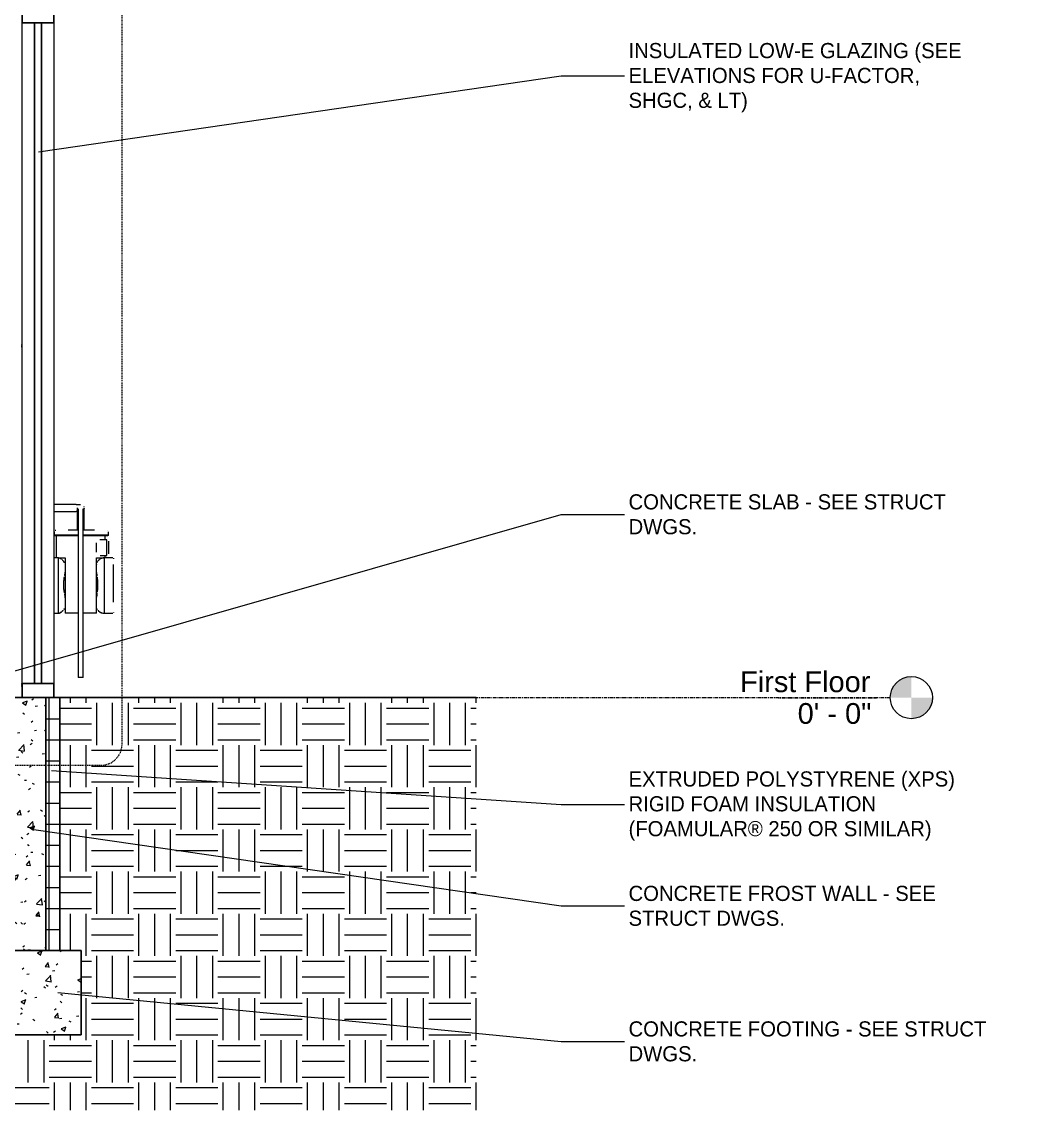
# Model space of a CAD drawing. Header units: inches. Extents: x 22688 to 23652, y -99 to 513.
# Drawn here: x 22795.4 to 22939.7, y -58.7 to 96.2 of the extents above; entities that cross this region are included whole.
import ezdxf

# ---------------------------------------------------------------- set-up
doc = ezdxf.new("R2010")
doc.units = ezdxf.units.IN
doc.header["$MEASUREMENT"] = 0
doc.linetypes.add('Dash Dot 3_16_', pattern=[0.3125, 0.1875, -0.0625, 0, -0.0625])
doc.linetypes.add('Grid Line 1_2_', pattern=[0.875, 0.5, -0.125, 0.125, -0.125])
for name, color, linetype, lineweight in [('A-ANNO-IDEN', 131, 'Continuous', 9), ('A-ANNO-SYMB', 150, 'Continuous', 9), ('A-FLOR', 192, 'Continuous', 30), ('A-FLOR-LEVL', 51, 'Continuous', 9), ('A-FLOR-MCUT', 51, 'Continuous', 18), ('A-FLOR-PATT', 8, 'Continuous', 70), ('A-GLAZ-CURT', 52, 'Continuous', 30), ('A-GLAZ-CWMG', 51, 'Continuous', 30), ('A-WALL', 113, 'Continuous', 30), ('A-WALL-PATT', 111, 'Continuous', 30), ('C-TOPO', 7, 'Continuous', 30), ('L-SITE-WALL', 31, 'Continuous', 30), ('P-SANR-FIXT', 6, 'Continuous', 30), ('S-FNDN', 32, 'Continuous', 30)]:
    doc.layers.add(name, color=color, linetype=linetype, lineweight=lineweight)
doc.styles.add('Arial', font='arial.ttf', dxfattribs={"height": 2.950599})
doc.styles.add('Century Gothic', font='GOTHIC.TTF', dxfattribs={"height": 2.155668})
pattern_1 = [(50, (22007.282, 102), (6.885997, -0.602097), [0.72, -7.92]), (355, (22007.282, 102), (-1.331756, 7.220547), [0.576, -6.336]), (100.451, (22007.856, 101.95), (5.55363, 6.61819), [0.612, -6.731]), (46.184, (22007.282, 103.92), (10.24564, -1.588925), [1.08, -11.88]), (96.636, (22008.136, 103.788), (8.97244, 9.35152), [0.918, -10.096]), (351.184, (22007.282, 103.92), (8.9732, 9.35123), [0.864, -9.504]), (21, (22008.242, 103.44), (5.730726, -3.865003), [0.72, -7.92]), (326, (22008.242, 103.44), (2.33581, 6.96088), [0.576, -6.336]), (71.451, (22008.72, 103.118), (8.065876, 3.09595), [0.612, -6.731]), (37.5, (22007.282, 102), (0.116866, 3.1954784), [0.317, -5.942, 0.317, -6.115, -6.36]), (37.5, (22007.282, 102), (0.116866, 3.1954784), [-12.691, 0.317, -6.043]), (7.5, (22007.282, 102), (2.52543, 3.786025), [0.317, -3.35, 0.317, -5.798, -2.424]), (7.5, (22007.282, 102), (2.52543, 3.786025), [-9.782, 0.317, -2.107]), (327.5, (22005.142, 102), (5.1243685, -0.216176), [0.317, -2.083, 0.317, -7.171, -9.936]), (327.5, (22005.142, 102), (5.1243685, -0.216176), [-9.888, 0.317, -9.619]), (317.5, (22004.182, 102), (5.598326, 0.96141), [0.317, -2.803, 0.317, -4.656, -7.056]), (317.5, (22004.182, 102), (5.598326, 0.96141), [-8.093, 0.317, -6.739])]
pattern_2 = [(0, (22007.282, 102), (6, 6), [6, -6]), (0, (22007.282, 104.25), (6, 6), [6, -6]), (0, (22007.282, 106.5), (6, 6), [6, -6]), (90, (22008.032, 107.25), (-6, 6), [6, -6]), (90, (22010.282, 107.25), (-6, 6), [6, -6]), (90, (22012.532, 107.25), (-6, 6), [6, -6])]

# ---------------------------------------------------------------- blocks, each defined once
blk = doc.blocks.new('Struct_Xcel_Sports Complex_rvt-1-Wall Section - One Story - Storefront')
at = {"layer": 'A-FLOR-PATT', "lineweight": 9}
h = blk.add_hatch(dxfattribs=at)
h.set_pattern_fill('FP_7', color=253, style=0, pattern_type=2)
h.set_pattern_definition(pattern_1)
h.paths.add_polyline_path([(22758.08, -6), (22790.8, -6), (22790.8, 0), (22712.51, 0), (22712.51, -6)], flags=0)
at = {"layer": 'A-WALL-PATT', "lineweight": 9}
h = blk.add_hatch(dxfattribs=at)
h.set_pattern_fill('FP_7', color=253, style=0, pattern_type=2)
h.set_pattern_definition(pattern_1)
h.paths.add_polyline_path([(22798.8, -36), (22798.8, 0), (22790.8, 0), (22790.8, -36)], flags=0)
at = {"layer": 'S-FNDN', "lineweight": 9}
h = blk.add_hatch(dxfattribs=at)
h.set_pattern_fill('FP_7', color=253, style=0, pattern_type=2)
h.set_pattern_definition(pattern_1)
h.paths.add_polyline_path([(22803.65, -48), (22803.8, -48), (22803.8, -36), (22785.8, -36), (22785.8, -48)], flags=0)
at = {"layer": 'A-FLOR', "color": 7}
for p, q in [((22790.8, 0), (22712.51, 0)), ((22712.51, -6), (22790.8, -6))]:
    blk.add_line(p, q, dxfattribs=at)
at = {"layer": 'A-FLOR-MCUT', "color": 7, "lineweight": 30}
blk.add_line((22790.8, -6), (22790.8, 0), dxfattribs=at)
at = {"layer": 'A-WALL', "color": 7}
blk.add_line((22790.8, 0), (22790.8, -6), dxfattribs=at)
at = {"layer": 'L-SITE-WALL', "color": 7}
for p, q in [((22798.8, 0), (22790.8, 0)), ((22798.8, -36), (22798.8, 0)), ((22790.8, -6), (22790.8, -36)), ((22790.8, -36), (22798.8, -36))]:
    blk.add_line(p, q, dxfattribs=at)
at = {"layer": 'S-FNDN', "color": 7}
for p, q in [((22803.8, -36), (22785.8, -36)), ((22785.8, -36), (22785.8, -48)), ((22803.8, -48), (22803.8, -36)), ((22785.8, -48), (22803.8, -48))]:
    blk.add_line(p, q, dxfattribs=at)
blk = doc.blocks.new('System Panel - INSULATED LOW-E GLAZING _SEE ELEVATIONS FOR U-FACTOR_ SHGC_ _ LT_-827433-Wall Section - One Story - Storefront')
at = {"layer": 'A-GLAZ-CURT', "color": 7}
for p, q in [((22797.18, 96), (22797.18, 2)), ((22798.18, 96), (22797.18, 96)), ((22798.18, 2), (22798.18, 96)), ((22797.18, 2), (22798.18, 2))]:
    blk.add_line(p, q, dxfattribs=at)
at = {"layer": 'A-GLAZ-CURT', "color": 10, "lineweight": 18}
for p, q in [((22797.18, 96), (22797.18, 2)), ((22798.18, 96), (22797.18, 96)), ((22798.18, 2), (22798.18, 96)), ((22797.18, 2), (22798.18, 2))]:
    blk.add_line(p, q, dxfattribs=at)
blk = doc.blocks.new('Rectangular Mullion - Exterior 2_ x 4_5_-1305167-Wall Section - One Story - Storefront')
at = {"layer": 'A-GLAZ-CWMG', "color": 7}
for p, q in [((22795.43, 2), (22795.43, 0)), ((22799.93, 2), (22795.43, 2)), ((22799.93, 0), (22799.93, 2)), ((22795.43, 0), (22799.93, 0))]:
    blk.add_line(p, q, dxfattribs=at)
blk = doc.blocks.new('Rectangular Mullion - Exterior 2_ x 4_5_-1135298-Wall Section - One Story - Storefront')
at = {"layer": 'A-GLAZ-CWMG', "color": 7}
for p, q in [((22795.43, 98), (22795.43, 96)), ((22799.93, 98), (22795.43, 98)), ((22799.93, 96), (22799.93, 98)), ((22795.43, 96), (22799.93, 96))]:
    blk.add_line(p, q, dxfattribs=at)
blk = doc.blocks.new('Rectangular Mullion - Exterior 2_ x 4_5_-827464-Wall Section - One Story - Storefront')
at = {"layer": 'A-GLAZ-CWMG', "color": 10, "lineweight": 18}
for p, q in [((22795.43, 96), (22797.18, 96)), ((22797.18, 96), (22798.18, 96)), ((22798.18, 96), (22799.93, 96)), ((22797.18, 2), (22795.43, 2)), ((22798.18, 2), (22797.18, 2)), ((22799.93, 2), (22798.18, 2))]:
    blk.add_line(p, q, dxfattribs=at)
at = {"layer": 'A-GLAZ-CWMG', "color": 8, "lineweight": 18}
for p, q in [((22795.43, 2), (22795.43, 96)), ((22799.93, 96), (22799.93, 2))]:
    blk.add_line(p, q, dxfattribs=at)
blk = doc.blocks.new('gas_meter-250_cfh_2214 - gas_meter-250_cfh_2214-1353211-Wall Section - One Story - Storefront')
at = {"layer": 'P-SANR-FIXT', "color": 8, "lineweight": 18}
for p, q in [((22803.13, 27.5), (22799.93, 27.5)), ((22799.93, 26.5), (22803.13, 26.5)), ((22804.19, 27.22), (22804.19, 27.2)), ((22803.24, 26.25), (22803.24, 23.86)), ((22803.37, 26.11), (22803.37, 25.86)), ((22803.37, 25.86), (22803.37, 2.86)), ((22804.12, 2.86), (22804.12, 25.86)), ((22804.24, 23.86), (22804.24, 26.25)), ((22799.97, 23.6), (22799.97, 23.18)), ((22803.37, 23.83), (22801.97, 23.83)), ((22803.36, 23.86), (22803.24, 23.86)), ((22805.72, 23.83), (22804.11, 23.83)), ((22804.24, 23.86), (22804.12, 23.86)), ((22807.72, 23.18), (22807.72, 23.6)), ((22799.97, 23.18), (22801.97, 23.18)), ((22800.1, 23.01), (22800.09, 23.02)), ((22801.97, 23), (22800.13, 23)), ((22800.24, 23), (22800.24, 19.88)), ((22801.97, 23.18), (22803.37, 23.18)), ((22803.37, 23), (22801.97, 23)), ((22804.11, 23.18), (22805.72, 23.18)), ((22805.72, 23), (22804.11, 23)), ((22805.72, 23.18), (22807.72, 23.18)), ((22807.56, 23), (22805.72, 23)), ((22806, 21.72), (22806, 22.03)), ((22806, 20.97), (22806, 21.72)), ((22807.49, 22.47), (22806.48, 22.47)), ((22807.24, 22.47), (22807.24, 23)), ((22807.49, 21.72), (22807.49, 22.47)), ((22807.49, 20.97), (22807.49, 21.72)), ((22807.64, 23.05), (22807.64, 23.04)), ((22807.71, 23.15), (22807.71, 23.14)), ((22807.72, 22.24), (22807.72, 21.72)), ((22807.72, 21.72), (22807.72, 20.97)), ((22806, 20.69), (22806, 20.97)), ((22806.5, 20.22), (22807.49, 20.22)), ((22807.24, 19.88), (22807.24, 20.22)), ((22807.49, 20.22), (22807.49, 20.97)), ((22807.72, 20.97), (22807.72, 20.45)), ((22800.58, 19.88), (22799.93, 19.88)), ((22800.58, 18.94), (22800.58, 19.88)), ((22800.58, 19.88), (22801.56, 19.88)), ((22800.58, 13.6), (22800.58, 18.94)), ((22801, 19.69), (22801.02, 19.67)), ((22801.33, 19.37), (22801.35, 19.35)), ((22801.56, 19.88), (22801.56, 18.9)), ((22801.56, 18.9), (22801.56, 18.88)), ((22801.56, 18.88), (22801.56, 17.87)), ((22806, 18.94), (22806, 19.88)), ((22806, 19.88), (22807.08, 19.88)), ((22806, 18.88), (22806, 18.94)), ((22806, 17.8), (22806, 18.88)), ((22808.31, 19.88), (22807.08, 19.88)), ((22807.08, 19.88), (22807.08, 18.94)), ((22807.08, 18.94), (22807.08, 13.6)), ((22808.41, 19.82), (22808.43, 19.76)), ((22808.43, 13.59), (22808.43, 18.93)), ((22801.56, 17.87), (22801.56, 15.83)), ((22806, 15.83), (22806, 17.8)), ((22801.56, 15.83), (22801.56, 14.21)), ((22806, 14.29), (22806, 15.83)), ((22801.56, 14.21), (22801.56, 13.53)), ((22806, 13.54), (22806, 14.29)), ((22800.58, 12), (22800.58, 13.6)), ((22801.56, 13.53), (22801.56, 12.98)), ((22801.56, 12.98), (22801.56, 12)), ((22806, 12.94), (22806, 13.54)), ((22806, 12), (22806, 12.94)), ((22807.08, 13.6), (22807.08, 12)), ((22799.93, 12), (22800.58, 12)), ((22800.8, 12.08), (22800.81, 12.08)), ((22803.36, 12), (22801.56, 12)), ((22806, 12), (22804.12, 12)), ((22806.35, 12.29), (22806.33, 12.3)), ((22806.67, 12.08), (22806.69, 12.08)), ((22806.7, 12.07), (22806.68, 12.08)), ((22807.08, 12), (22808.31, 12)), ((22803.74, 2.86), (22803.37, 2.86)), ((22804.12, 2.86), (22803.74, 2.86))]:
    blk.add_line(p, q, dxfattribs=at)
at = {"layer": 'P-SANR-FIXT', "color": 8, "lineweight": 18, "flags": 128}
for points in [[(22803.13, 27.5), (22803.42, 27.5), (22803.65, 27.5), (22803.74, 27.5)], [(22803.25, 26.5), (22803.16, 26.5), (22803.13, 26.5)], [(22803.24, 27), (22803.24, 26.92), (22803.24, 26.71), (22803.24, 26.4), (22803.24, 26.25)], [(22803.37, 26.11), (22803.37, 26.44), (22803.37, 26.7), (22803.37, 26.84), (22803.37, 26.86)], [(22803.37, 26.86), (22803.37, 26.78), (22803.37, 26.56), (22803.37, 26.23), (22803.37, 25.86)], [(22804.12, 26.86), (22804.12, 26.78), (22804.12, 26.56), (22804.12, 26.26), (22804.12, 26.12)], [(22804.12, 25.86), (22804.12, 26.24), (22804.12, 26.57), (22804.12, 26.78), (22804.12, 26.86)], [(22804.24, 26.96), (22804.24, 26.95), (22804.23, 26.93)], [(22804.24, 26.25), (22804.24, 26.58), (22804.24, 26.84), (22804.24, 26.98), (22804.24, 27)], [(22800.14, 23.82), (22800.15, 23.83), (22800.16, 23.83), (22800.17, 23.83), (22800.18, 23.83), (22800.19, 23.83), (22800.2, 23.83), (22800.2, 23.83)], [(22807.5, 23.83), (22807.51, 23.83), (22807.52, 23.83)], [(22799.98, 23.14), (22799.98, 23.15), (22799.97, 23.16)], [(22800.01, 23.09), (22800.01, 23.09), (22800, 23.1)], [(22800.05, 23.04), (22800.05, 23.05), (22800.04, 23.05)], [(22807.6, 23.02), (22807.59, 23.01), (22807.58, 23.01)], [(22807.69, 23.1), (22807.68, 23.09), (22807.68, 23.09)], [(22801.52, 19.01), (22801.54, 18.96), (22801.56, 18.9)], [(22806.13, 19.31), (22806.14, 19.33), (22806.15, 19.35)], [(22806.39, 19.63), (22806.4, 19.64), (22806.42, 19.65)], [(22806.75, 19.82), (22806.77, 19.83), (22806.78, 19.83)], [(22801.39, 12.59), (22801.37, 12.56), (22801.35, 12.53)], [(22800.67, 12.03), (22800.65, 12.02), (22800.58, 12)], [(22808.42, 12.09), (22808.42, 12.08), (22808.42, 12.08), (22808.42, 12.07), (22808.42, 12.07), (22808.42, 12.06)], [(22808.43, 12.12), (22808.43, 12.11), (22808.43, 12.11), (22808.43, 12.1), (22808.43, 12.1)]]:
    blk.add_lwpolyline(points, dxfattribs=at)
at = {"layer": 'P-SANR-FIXT', "color": 8, "lineweight": 18}
for points, knots in [([(22800.81, 19.8), (22800.81, 19.8), (22800.78, 19.81), (22800.7, 19.85), (22800.63, 19.87), (22800.58, 19.88)], [0.7570787, 0.7570787, 0.7570787, 0.7570787, 0.775, 0.85, 1, 1, 1, 1]), ([(22801.04, 19.66), (22801.03, 19.67), (22801.01, 19.69), (22800.98, 19.71), (22800.95, 19.73), (22800.92, 19.74), (22800.9, 19.75)], [0.5534716, 0.5534716, 0.5534716, 0.5534716, 0.5875, 0.60625, 0.625, 0.6743849, 0.6743849, 0.6743849, 0.6743849]), ([(22801.39, 19.3), (22801.38, 19.3), (22801.37, 19.32), (22801.35, 19.35), (22801.33, 19.38), (22801.31, 19.41), (22801.29, 19.43), (22801.27, 19.45), (22801.24, 19.48), (22801.21, 19.51), (22801.19, 19.54), (22801.17, 19.56), (22801.15, 19.58), (22801.14, 19.58), (22801.14, 19.58)], [0.1823297, 0.1823297, 0.1823297, 0.1823297, 0.1875, 0.21875, 0.234375, 0.25, 0.265625, 0.28125, 0.3125, 0.34375, 0.375, 0.40625, 0.4375, 0.5, 0.5, 0.5, 0.5]), ([(22801.25, 19.47), (22801.24, 19.49), (22801.21, 19.52), (22801.17, 19.55), (22801.15, 19.57)], [0.36579254, 0.36579254, 0.36579254, 0.36579254, 0.4, 0.45244838, 0.45244838, 0.45244838, 0.45244838]), ([(22801.44, 19.22), (22801.43, 19.23), (22801.41, 19.26), (22801.39, 19.29), (22801.38, 19.32)], [0.18115452, 0.18115452, 0.18115452, 0.18115452, 0.2, 0.24684816, 0.24684816, 0.24684816, 0.24684816]), ([(22801.45, 19.18), (22801.45, 19.19), (22801.44, 19.2), (22801.44, 19.22), (22801.43, 19.23)], [0.11998078, 0.11998078, 0.11998078, 0.11998078, 0.125, 0.1433648, 0.1433648, 0.1433648, 0.1433648]), ([(22806.11, 19.28), (22806.11, 19.27), (22806.1, 19.26), (22806.09, 19.24), (22806.09, 19.24)], [0.8434531, 0.8434531, 0.8434531, 0.8434531, 0.85714286, 0.86597605, 0.86597605, 0.86597605, 0.86597605]), ([(22806.25, 19.49), (22806.25, 19.49), (22806.24, 19.48), (22806.22, 19.46), (22806.21, 19.44), (22806.2, 19.42), (22806.19, 19.42)], [0.68280787, 0.68280787, 0.68280787, 0.68280787, 0.6875, 0.71875, 0.734375, 0.75, 0.75, 0.75, 0.75]), ([(22806.31, 19.56), (22806.31, 19.56), (22806.3, 19.55), (22806.28, 19.53), (22806.26, 19.5), (22806.24, 19.48), (22806.23, 19.47)], [0.67266617, 0.67266617, 0.67266617, 0.67266617, 0.67857143, 0.69642857, 0.71428571, 0.73722477, 0.73722477, 0.73722477, 0.73722477]), ([(22806.34, 19.58), (22806.34, 19.58), (22806.33, 19.58), (22806.31, 19.56), (22806.3, 19.54), (22806.28, 19.53), (22806.28, 19.52)], [0.5001073, 0.5001073, 0.5001073, 0.5001073, 0.5625, 0.59375, 0.625, 0.6513764, 0.6513764, 0.6513764, 0.6513764]), ([(22806.53, 19.73), (22806.52, 19.72), (22806.49, 19.71), (22806.45, 19.68), (22806.42, 19.66), (22806.41, 19.65)], [0.51144437, 0.51144437, 0.51144437, 0.51144437, 0.53571429, 0.57142857, 0.60131212, 0.60131212, 0.60131212, 0.60131212]), ([(22807.08, 19.88), (22807.04, 19.88), (22806.99, 19.88), (22806.9, 19.86), (22806.85, 19.85), (22806.81, 19.84), (22806.77, 19.83), (22806.73, 19.82), (22806.69, 19.8), (22806.65, 19.79), (22806.62, 19.78), (22806.61, 19.77)], [0, 0, 0, 0, 0.1428571, 0.2142857, 0.25, 0.2857143, 0.3214286, 0.3571429, 0.3928571, 0.4285714, 0.4536986, 0.4536986, 0.4536986, 0.4536986]), ([(22801.34, 15.83), (22801.33, 16.01), (22801.33, 16.29), (22801.36, 16.64), (22801.39, 16.86), (22801.41, 17.03), (22801.43, 17.12), (22801.44, 17.18), (22801.44, 17.19)], [0, 0, 0, 0, 0.25, 0.375, 0.5, 0.5625, 0.625, 0.6413922, 0.6413922, 0.6413922, 0.6413922]), ([(22801.47, 17.32), (22801.47, 17.34), (22801.49, 17.45), (22801.52, 17.64), (22801.55, 17.8), (22801.56, 17.87)], [0.7066588, 0.7066588, 0.7066588, 0.7066588, 0.75, 0.875, 1, 1, 1, 1]), ([(22806, 17.8), (22806.01, 17.72), (22806.03, 17.57), (22806.05, 17.39), (22806.06, 17.29), (22806.07, 17.26)], [0, 0, 0, 0, 0.125, 0.25, 0.2940063, 0.2940063, 0.2940063, 0.2940063]), ([(22806.08, 17.13), (22806.08, 17.12), (22806.09, 17.07), (22806.1, 16.98), (22806.12, 16.86), (22806.13, 16.73), (22806.15, 16.56), (22806.17, 16.27), (22806.17, 16.01), (22806.16, 15.83)], [0.3581675, 0.3581675, 0.3581675, 0.3581675, 0.375, 0.4375, 0.5, 0.5625, 0.625, 0.75, 1, 1, 1, 1]), ([(22801.45, 14.9), (22801.44, 14.93), (22801.42, 15.06), (22801.39, 15.27), (22801.36, 15.55), (22801.34, 15.74), (22801.34, 15.83)], [0.4416043, 0.4416043, 0.4416043, 0.4416043, 0.5, 0.6666667, 0.8333333, 1, 1, 1, 1]), ([(22806.16, 15.83), (22806.16, 15.74), (22806.15, 15.57), (22806.12, 15.3), (22806.1, 15.11), (22806.08, 15), (22806.08, 14.99)], [0, 0, 0, 0, 0.1666667, 0.3333333, 0.5, 0.5353364, 0.5353364, 0.5353364, 0.5353364]), ([(22801.56, 14.21), (22801.55, 14.29), (22801.52, 14.46), (22801.49, 14.66), (22801.47, 14.78), (22801.46, 14.8)], [0, 0, 0, 0, 0.1666667, 0.3333333, 0.3789913, 0.3789913, 0.3789913, 0.3789913]), ([(22806.07, 14.86), (22806.06, 14.83), (22806.05, 14.72), (22806.03, 14.53), (22806.01, 14.37), (22806, 14.29)], [0.6164118, 0.6164118, 0.6164118, 0.6164118, 0.6666667, 0.8333333, 1, 1, 1, 1]), ([(22801.15, 12.31), (22801.16, 12.31), (22801.17, 12.32), (22801.19, 12.34), (22801.22, 12.37), (22801.24, 12.39), (22801.25, 12.4)], [0.54759678, 0.54759678, 0.54759678, 0.54759678, 0.55, 0.575, 0.6, 0.6342768, 0.6342768, 0.6342768, 0.6342768]), ([(22801.23, 12.38), (22801.24, 12.39), (22801.26, 12.41), (22801.27, 12.43), (22801.28, 12.44)], [0.78509521, 0.78509521, 0.78509521, 0.78509521, 0.8, 0.81076416, 0.81076416, 0.81076416, 0.81076416]), ([(22801.38, 12.56), (22801.39, 12.59), (22801.41, 12.62), (22801.43, 12.65), (22801.44, 12.66)], [0.75321299, 0.75321299, 0.75321299, 0.75321299, 0.8, 0.81888106, 0.81888106, 0.81888106, 0.81888106]), ([(22801.43, 12.64), (22801.43, 12.65), (22801.44, 12.66), (22801.44, 12.67), (22801.45, 12.68)], [0.89417678, 0.89417678, 0.89417678, 0.89417678, 0.9, 0.90702206, 0.90702206, 0.90702206, 0.90702206]), ([(22806.08, 12.65), (22806.09, 12.65), (22806.1, 12.63), (22806.1, 12.61), (22806.11, 12.6)], [0.09169654, 0.09169654, 0.09169654, 0.09169654, 0.1, 0.11266124, 0.11266124, 0.11266124, 0.11266124]), ([(22806.1, 12.61), (22806.11, 12.6), (22806.12, 12.57), (22806.14, 12.55), (22806.15, 12.53)], [0.14805697, 0.14805697, 0.14805697, 0.14805697, 0.16666667, 0.19273522, 0.19273522, 0.19273522, 0.19273522]), ([(22806.22, 12.42), (22806.23, 12.41), (22806.25, 12.39), (22806.27, 12.36), (22806.29, 12.34), (22806.29, 12.34)], [0.18605407, 0.18605407, 0.18605407, 0.18605407, 0.2, 0.225, 0.22963342, 0.22963342, 0.22963342, 0.22963342]), ([(22800.58, 12), (22800.61, 12.01), (22800.67, 12.02), (22800.75, 12.05), (22800.8, 12.08), (22800.82, 12.08)], [0, 0, 0, 0, 0.1, 0.2, 0.2429138, 0.2429138, 0.2429138, 0.2429138]), ([(22800.81, 12.08), (22800.81, 12.08), (22800.83, 12.09), (22800.86, 12.1), (22800.88, 12.11), (22800.89, 12.12), (22800.91, 12.13), (22800.92, 12.14), (22800.93, 12.15), (22800.94, 12.15)], [0.500161, 0.500161, 0.500161, 0.500161, 0.55, 0.575, 0.5875, 0.6, 0.6125, 0.625, 0.630938, 0.630938, 0.630938, 0.630938]), ([(22800.89, 12.12), (22800.89, 12.12), (22800.88, 12.11), (22800.86, 12.1), (22800.83, 12.09), (22800.81, 12.08), (22800.81, 12.08)], [0.4, 0.4, 0.4, 0.4, 0.4125, 0.425, 0.45, 0.5, 0.5, 0.5, 0.5]), ([(22800.9, 12.13), (22800.91, 12.13), (22800.94, 12.15), (22800.98, 12.18), (22801.02, 12.2), (22801.04, 12.21)], [0.3254284, 0.3254284, 0.3254284, 0.3254284, 0.35, 0.4, 0.446652, 0.446652, 0.446652, 0.446652]), ([(22801.01, 12.19), (22801.01, 12.19), (22801.02, 12.2), (22801.04, 12.22), (22801.06, 12.23), (22801.08, 12.24), (22801.08, 12.25)], [0.66979658, 0.66979658, 0.66979658, 0.66979658, 0.675, 0.6875, 0.7, 0.70828034, 0.70828034, 0.70828034, 0.70828034]), ([(22806.28, 12.35), (22806.29, 12.35), (22806.3, 12.33), (22806.32, 12.31), (22806.34, 12.3), (22806.34, 12.29)], [0.30334753, 0.30334753, 0.30334753, 0.30334753, 0.3125, 0.33333333, 0.35027185, 0.35027185, 0.35027185, 0.35027185]), ([(22806.39, 12.25), (22806.4, 12.24), (22806.4, 12.24), (22806.42, 12.22), (22806.44, 12.21), (22806.47, 12.19), (22806.5, 12.17), (22806.52, 12.16), (22806.52, 12.16)], [0.28520847, 0.28520847, 0.28520847, 0.28520847, 0.2875, 0.3, 0.3125, 0.325, 0.35, 0.35763864, 0.35763864, 0.35763864, 0.35763864]), ([(22806.48, 12.18), (22806.49, 12.18), (22806.5, 12.17), (22806.52, 12.16), (22806.55, 12.14), (22806.56, 12.13), (22806.57, 12.13)], [0.45096461, 0.45096461, 0.45096461, 0.45096461, 0.45833333, 0.47916667, 0.5, 0.51402941, 0.51402941, 0.51402941, 0.51402941]), ([(22806.57, 12.13), (22806.57, 12.13), (22806.58, 12.13), (22806.59, 12.12), (22806.6, 12.11), (22806.62, 12.1), (22806.64, 12.09), (22806.66, 12.08), (22806.67, 12.08), (22806.67, 12.08)], [0.3874937, 0.3874937, 0.3874937, 0.3874937, 0.3875, 0.4, 0.4125, 0.425, 0.45, 0.475, 0.5, 0.5, 0.5, 0.5]), ([(22806.65, 12.09), (22806.65, 12.09), (22806.67, 12.08), (22806.71, 12.07), (22806.76, 12.05), (22806.79, 12.04), (22806.8, 12.04)], [0.5768393, 0.5768393, 0.5768393, 0.5768393, 0.5833333, 0.625, 0.6666667, 0.7029759, 0.7029759, 0.7029759, 0.7029759]), ([(22806.86, 12.02), (22806.88, 12.02), (22806.9, 12.02), (22806.95, 12.01), (22807.02, 12), (22807.06, 12), (22807.08, 12)], [0.7589271, 0.7589271, 0.7589271, 0.7589271, 0.7916667, 0.8333333, 0.9166667, 1, 1, 1, 1])]:
    blk.add_open_spline(points, degree=3, knots=knots, dxfattribs=at)
for points in [[(22806.02, 19.01), (22806.01, 18.99), (22806.01, 18.96), (22806, 18.94)], [(22806.01, 18.98), (22806.01, 18.97), (22806, 18.96), (22806, 18.94)], [(22806.09, 19.24), (22806.09, 19.23), (22806.08, 19.23), (22806.08, 19.22)]]:
    blk.add_open_spline(points, degree=3, dxfattribs=at)
blk = doc.blocks.new('Level - Level Head - Circle-15001-Wall Section - One Story - Storefront')
at = {"layer": 'A-FLOR-LEVL'}
h = blk.add_hatch(color=256, dxfattribs=at)
edge = h.paths.add_edge_path(flags=0)
edge.add_line((22921.98, 0), (22918.98, 0))
edge.add_arc((22921.98, 0), 3, 90, 180, ccw=False)
edge.add_line((22921.98, 3), (22921.98, 0))
h = blk.add_hatch(color=256, dxfattribs=at)
edge = h.paths.add_edge_path(flags=0)
edge.add_line((22921.98, -3), (22921.98, 0))
edge.add_line((22921.98, 0), (22924.98, 0))
edge.add_arc((22921.98, 0), 3, 270, 360, ccw=False)
blk.add_circle((22921.98, 0), 3, dxfattribs=at)

msp = doc.modelspace()

# ---------------------------------------------------------------- hatches: boundary and pattern name
at = {"layer": 'A-WALL-PATT', "lineweight": 9}
h = msp.add_hatch(dxfattribs=at)
h.set_pattern_fill('FP_3', color=43, style=0, pattern_type=2)
h.set_pattern_definition([(90, (22647.7, 243), (-193, -193), [48, -145]), (180, (22647.7, 243), (-2e-14, -193), [96, -97]), (270, (22551.7, 291), (-193, -193), [48, -145]), (180, (22647.7, 291), (-2e-14, -193), [96, -97]), (270, (22551.2, 291), (-193, -193), [48, -145]), (180, (22551.2, 291), (-2e-14, -193), [96, -97]), (90, (22455.2, 243), (-193, -193), [48, -145]), (180, (22551.2, 243), (-2e-14, -193), [96, -97]), (90, (22599.96, 291.25), (-193, -193), [48, -145]), (180, (22648.08, 291.25), (-2e-14, -193), [48.125, -144.875]), (180, (22648.08, 339.25), (-2e-14, -193), [48.125, -144.875]), (90, (22503.46, 291.25), (-193, -193), [48, -145]), (180, (22599.46, 291.25), (-2e-14, -193), [96, -97]), (270, (22599.46, 339.25), (-193, -193), [48, -145]), (180, (22599.46, 339.25), (-2e-14, -193), [96, -97]), (180, (22502.96, 291.25), (-2e-14, -193), [48, -145]), (270, (22502.96, 339.25), (-193, -193), [48, -145]), (180, (22502.96, 339.25), (-2e-14, -193), [48, -145]), (90, (22647.7, 339.5), (-193, -193), [48, -145]), (180, (22647.7, 339.5), (-2e-14, -193), [96, -97]), (270, (22551.7, 387.5), (-193, -193), [48, -145]), (180, (22647.7, 387.5), (-2e-14, -193), [96, -97]), (270, (22551.2, 387.5), (-193, -193), [48, -145]), (180, (22551.2, 387.5), (-2e-14, -193), [96, -97]), (90, (22455.2, 339.5), (-193, -193), [48, -145]), (180, (22551.2, 339.5), (-2e-14, -193), [96, -97]), (90, (22599.96, 387.75), (-193, -193), [48, -145]), (180, (22648.08, 387.75), (-2e-14, -193), [48.125, -144.875]), (180, (22648.08, 435.75), (-2e-14, -193), [48.125, -144.875]), (90, (22503.46, 387.75), (-193, -193), [48, -145]), (180, (22599.46, 387.75), (-2e-14, -193), [96, -97]), (270, (22599.46, 435.75), (-193, -193), [48, -145]), (180, (22599.46, 435.75), (-2e-14, -193), [96, -97]), (180, (22502.96, 387.75), (-2e-14, -193), [48, -145]), (270, (22502.96, 435.75), (-193, -193), [48, -145]), (180, (22502.96, 435.75), (-2e-14, -193), [48, -145])])
h.paths.add_polyline_path([(22795.30281, 0), (22795.42781, 0), (22795.42781, 145.5), (22795.30281, 145.5), (22795.30162, 142.62213), (22795.24789, 142.49242), (22795.11534, 142.43751), (22795.30281, 142.4375), (22795.30281, 2)], flags=0)
h.paths.add_polyline_path([(22787.33445, 142.4375), (22787.49025, 142.43752), (22787.35773, 142.49242), (22787.30281, 142.6209), (22787.30281, 142.4375)], flags=0)
h.paths.add_polyline_path([(22792.25727, 142.54688), (22795.11534, 142.54688), (22795.16957, 142.56875), (22795.19344, 142.625), (22795.19344, 144.31521), (22787.41219, 144.63943), (22787.41219, 142.6209), (22787.43646, 142.56832), (22787.49031, 142.54688)], flags=0)
h = msp.add_hatch(dxfattribs=at)
h.set_pattern_fill('FP_9', color=253, style=0, pattern_type=2)
h.set_pattern_definition([(0, (22007.282, 102), (0, 3), []), (90, (22007.282, 102), (-3, 2e-16), [])])
h.paths.add_polyline_path([(22798.80281, -36), (22800.80281, -36), (22800.80281, 0), (22798.80281, 0), (22798.80281, -29.63881)], flags=0)
at = {"layer": 'C-TOPO', "lineweight": 9}
h = msp.add_hatch(dxfattribs=at)
h.set_pattern_fill('FP_1', color=253, style=0, pattern_type=2)
h.set_pattern_definition(pattern_2)
h.paths.add_polyline_path([(22803.80281, -58.71302), (22860.05801, -58.71302), (22860.05801, 0), (22800.80281, 0), (22800.80281, -36), (22803.80281, -36), (22803.80281, -48), (22798.80281, -48), (22798.80281, -58.71302), (22803.65052, -58.71302)], flags=0)
h = msp.add_hatch(dxfattribs=at)
h.set_pattern_fill('FP_1', color=253, style=0, pattern_type=2)
h.set_pattern_definition(pattern_2)
h.paths.add_polyline_path([(22796.52566, -58.71302), (22798.80281, -58.71302), (22798.80281, -48), (22790.80281, -48), (22790.80281, -58.71302), (22794.23015, -58.71302)], flags=0)

# ---------------------------------------------------------------- linework, layer by layer
at = {"layer": 'A-ANNO-IDEN', "color": 153}
for p, q in [((22797.73312, 77.65645), (22872.14401, 88.45578)), ((22872.14401, 88.45578), (22881.72555, 88.45578)), ((22769.77769, -3.22247), (22872.14401, 26.06221)), ((22872.14401, 26.06221), (22881.72555, 26.06221)), ((22799.59806, -10.36507), (22872.14401, -15.18633)), ((22872.14401, -15.18633), (22881.72555, -15.18633)), ((22797.09815, -18.75763), (22872.14401, -29.6501)), ((22872.14401, -29.6501), (22881.72555, -29.6501)), ((22800.49088, -41.97109), (22872.14401, -48.93513)), ((22872.14401, -48.93513), (22881.72555, -48.93513))]:
    msp.add_line(p, q, dxfattribs=at)
at = {"layer": 'A-ANNO-SYMB', "linetype": 'Dash Dot 3_16_'}
for p, q in [((22809.64326, -6.62087), (22809.64326, 159.7507)), ((22775.1202, -9.62087), (22806.64326, -9.62087))]:
    msp.add_line(p, q, dxfattribs=at)
msp.add_arc((22806.64326, -6.62087), 3, 270, 0, dxfattribs=at)
at = {"layer": 'C-TOPO'}
msp.add_line((22860.05801, 0), (22800.80281, 0), dxfattribs=at)
at = {"layer": 'C-TOPO', "color": 8, "lineweight": 18}
msp.add_line((22860.05801, 0), (22800.80281, 0), dxfattribs=at)
at = {"layer": 'L-SITE-WALL', "color": 7}
for p, q in [((22798.80281, 0), (22798.80281, -36)), ((22800.80281, 0), (22798.80281, 0)), ((22800.80281, -36), (22800.80281, 0)), ((22798.80281, -36), (22800.80281, -36))]:
    msp.add_line(p, q, dxfattribs=at)

# ---------------------------------------------------------------- block references
at = {"lineweight": 5}
msp.add_blockref('Struct_Xcel_Sports Complex_rvt-1-Wall Section - One Story - Storefront', (0, 0), dxfattribs=at)
at = {"layer": 'A-FLOR-LEVL'}
msp.add_blockref('Level - Level Head - Circle-15001-Wall Section - One Story - Storefront', (0, 0), dxfattribs=at)
at = {"layer": 'A-GLAZ-CURT', "color": 10, "lineweight": 18}
msp.add_blockref('System Panel - INSULATED LOW-E GLAZING _SEE ELEVATIONS FOR U-FACTOR_ SHGC_ _ LT_-827433-Wall Section - One Story - Storefront', (0, 0), dxfattribs=at)
at = {"layer": 'A-GLAZ-CWMG', "color": 8, "lineweight": 18}
for name in ['Rectangular Mullion - Exterior 2_ x 4_5_-1135298-Wall Section - One Story - Storefront', 'Rectangular Mullion - Exterior 2_ x 4_5_-827464-Wall Section - One Story - Storefront', 'Rectangular Mullion - Exterior 2_ x 4_5_-1305167-Wall Section - One Story - Storefront']:
    msp.add_blockref(name, (0, 0), dxfattribs=at)
at = {"layer": 'P-SANR-FIXT', "color": 8, "lineweight": 18}
msp.add_blockref('gas_meter-250_cfh_2214 - gas_meter-250_cfh_2214-1353211-Wall Section - One Story - Storefront', (0, 0), dxfattribs=at)

# ---------------------------------------------------------------- texts
at = {"layer": 'A-FLOR-LEVL', "insert": (22916.14206, 3.72966), "char_height": 2.9505988, "width": 22.032, "attachment_point": 3, "line_spacing_factor": 0.938532, "style": 'Arial', "bg_fill": 3, "box_fill_scale": 1.25, "bg_fill_color": 0, "bg_fill_transparency": 0}
msp.add_mtext('First Floor', dxfattribs=at)

# ---------------------------------------------------------------- next in the draw order: texts
at = {"layer": 'A-ANNO-IDEN', "char_height": 2.1556677, "attachment_point": 1, "line_spacing_factor": 0.984117, "style": 'Century Gothic', "bg_fill": 3, "box_fill_scale": 1.25, "bg_fill_color": 0, "bg_fill_transparency": 0}
for s, insert, width in [('INSULATED LOW-E GLAZING (SEE\\PELEVATIONS FOR U-FACTOR,\\PSHGC, & LT)', (22881.72555, 93.14716), 54.243), ('CONCRETE SLAB - SEE STRUCT\\PDWGS.', (22881.72555, 28.93216), 49.626), ('EXTRUDED POLYSTYRENE (XPS)\\PRIGID FOAM INSULATION\\P(FOAMULAR® 250 OR SIMILAR)', (22881.72555, -10.49495), 51.921), ('CONCRETE FROST WALL - SEE\\PSTRUCT DWGS.', (22881.72555, -26.78015), 48.978), ('CONCRETE FOOTING - SEE STRUCT\\PDWGS.', (22881.72555, -46.06518), 57.483)]:
    msp.add_mtext(s, dxfattribs=dict(at, insert=insert, width=width))
at = {"layer": 'A-FLOR-LEVL', "insert": (22916.28905, -0.77816), "char_height": 2.950599, "width": 12.492, "attachment_point": 3, "line_spacing_factor": 0.938532, "style": 'Arial', "bg_fill": 3, "box_fill_scale": 1.25, "bg_fill_color": 0, "bg_fill_transparency": 0}
msp.add_mtext('0\' - 0"', dxfattribs=at)

# ---------------------------------------------------------------- next in the draw order: linework, layer by layer
at = {"layer": 'A-FLOR-LEVL', "linetype": 'Grid Line 1_2_'}
msp.add_line((22688.32566, 0), (22918.97961, 0), dxfattribs=at)

doc.saveas('drawing.dxf')
